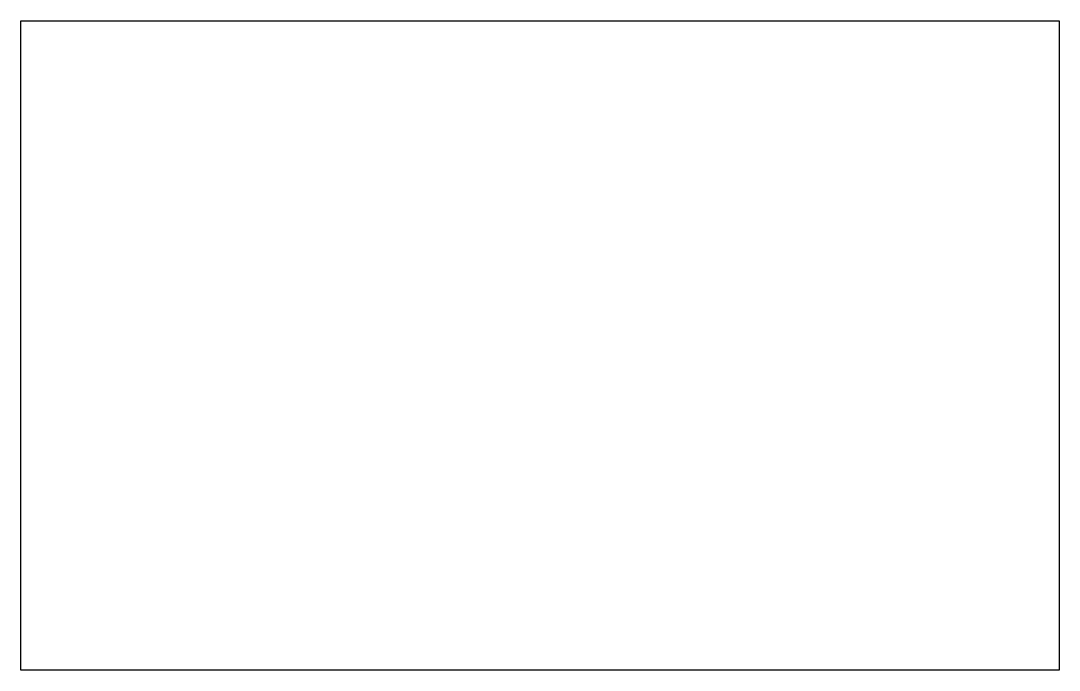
# Model space of a CAD drawing. Extents: x -35.6 to -5.6, y 2 to 20.7.
import ezdxf

# ---------------------------------------------------------------- set-up
doc = ezdxf.new("R2010")
doc.units = 0
doc.layers.add('Layer_1', color=7, linetype='CONTINUOUS')

msp = doc.modelspace()

# ---------------------------------------------------------------- linework, layer by layer
at = {"layer": 'Layer_1', "color": 7}
msp.add_lwpolyline([(-35.563749, 20.699505), (-5.631089, 20.699505), (-5.631089, 1.991593), (-35.563749, 1.991593)], close=True, dxfattribs=at)

doc.saveas('drawing.dxf')
